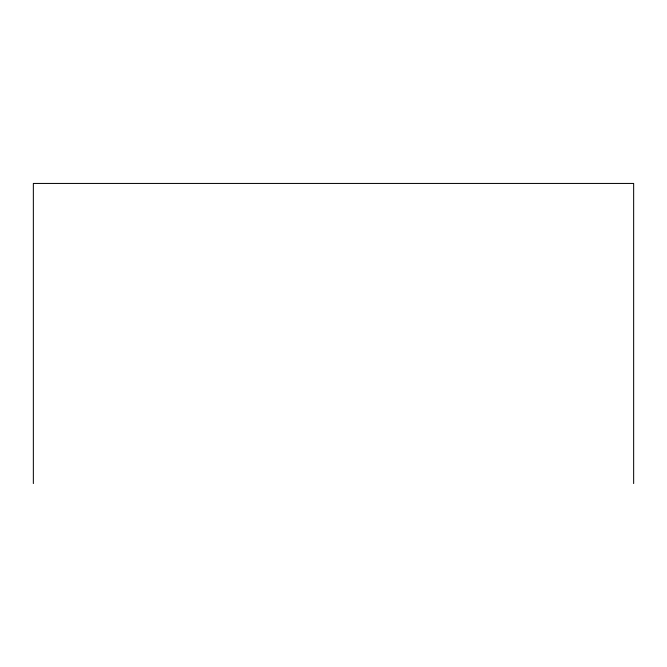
<?xml version="1.0" encoding="UTF-8"?>
<svg xmlns="http://www.w3.org/2000/svg" width="667" height="667" viewBox="0 0 667 667"><rect width="100%" height="100%" fill="white"/><g stroke="black" fill="none" stroke-linecap="round" stroke-linejoin="round"><path stroke-width="1" d="M633.65 483.558L633.65 183.442L33.35 183.442L33.35 483.558"/></g></svg>
